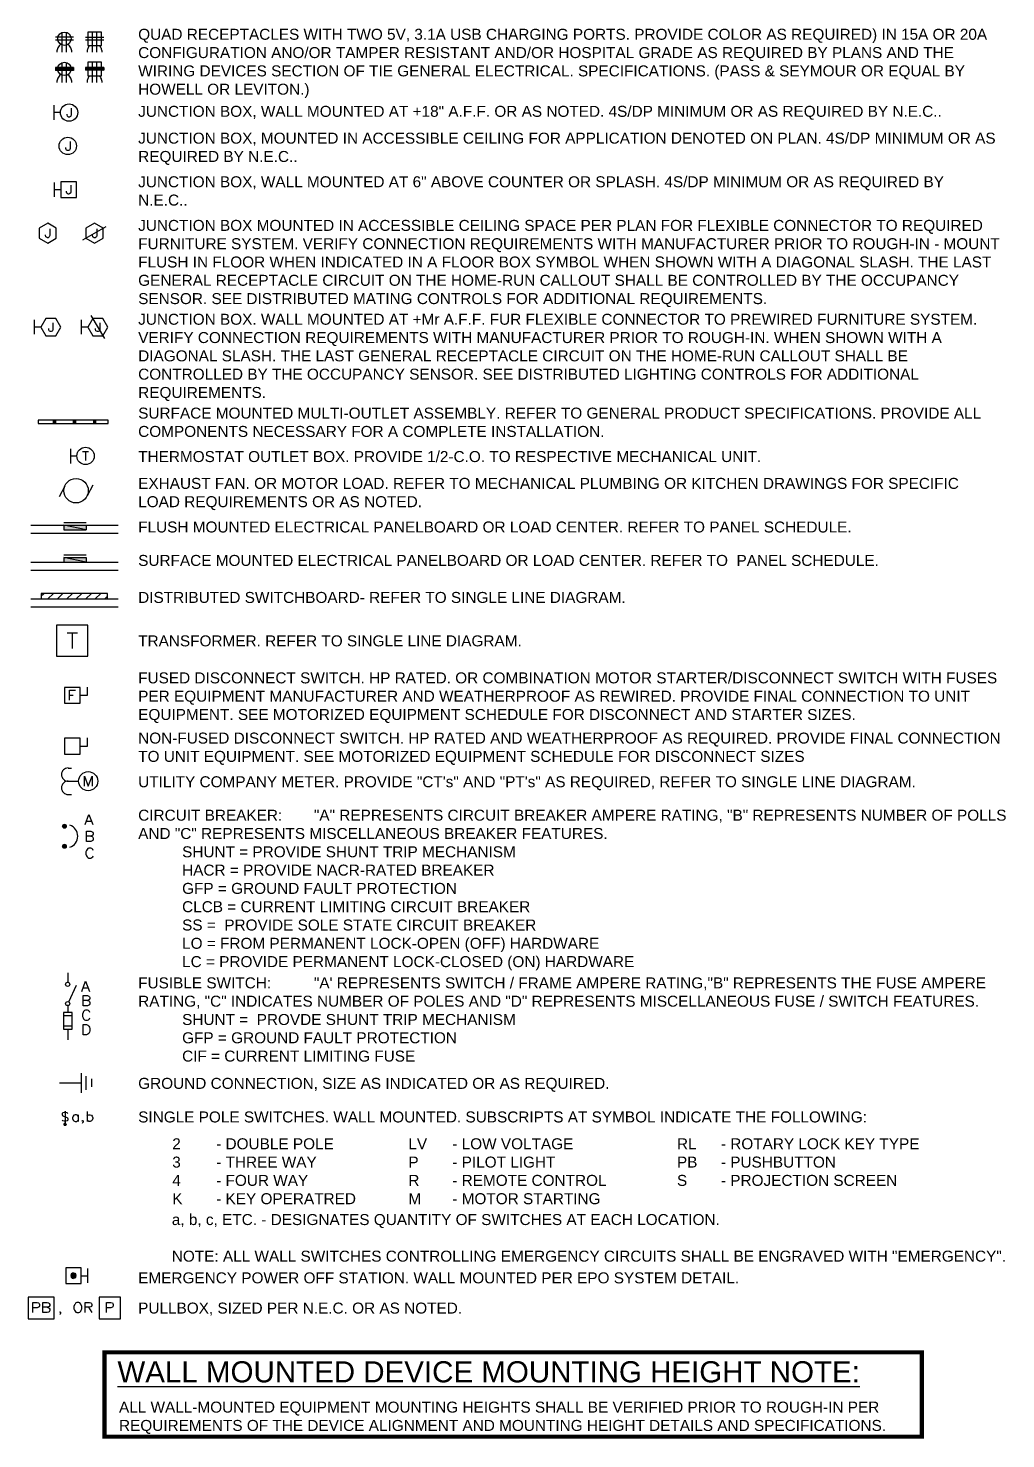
# Model space of a CAD drawing. Header units: millimetres. Extents: x 79 to 982, y 72 to 740.
# Drawn here: x 740 to 971.5, y 72.4 to 406.4 of the extents above; entities that cross this region are included whole.
import ezdxf

# ---------------------------------------------------------------- set-up
doc = ezdxf.new("R2010")
doc.units = ezdxf.units.MM
doc.styles.add('Arial', font='arial.ttf', dxfattribs={"height": 0.1875})

msp = doc.modelspace()

# ---------------------------------------------------------------- hatches: boundary and pattern name
h = msp.add_hatch(color=256)
h.paths.add_polyline_path([(745.969778, 312.786889), (746.477778, 312.786889), (745.969778, 313.548889)])
h.paths.add_polyline_path([(746.477778, 312.786889), (745.969778, 313.548889), (746.477778, 313.548889)])
h = msp.add_hatch(color=256)
h.paths.add_polyline_path([(750.711111, 312.786889), (751.261444, 312.786889), (750.711111, 313.548889)])
h.paths.add_polyline_path([(751.261444, 312.786889), (750.711111, 313.548889), (751.261444, 313.548889)])
h = msp.add_hatch(color=256)
h.paths.add_polyline_path([(755.494778, 312.786889), (756.002778, 312.786889), (755.494778, 313.548889)])
h.paths.add_polyline_path([(756.002778, 312.786889), (755.494778, 313.548889), (756.002778, 313.548889)])
h = msp.add_hatch(color=256)
h.paths.add_polyline_path([(748.467444, 287.640889), (753.759111, 287.640889), (748.467444, 288.699222)])
h.paths.add_polyline_path([(753.759111, 287.640889), (748.467444, 288.699222), (753.759111, 288.699222)])
h = msp.add_hatch(color=256)
h.paths.add_polyline_path([(748.467444, 279.978556), (753.759111, 279.978556), (748.467444, 281.036889)])
h.paths.add_polyline_path([(753.759111, 279.978556), (748.467444, 281.036889), (753.759111, 281.036889)])
h = msp.add_hatch(color=256)
h.paths.add_polyline_path([(748.171111, 217.409889), (749.060111, 217.409889), (748.255778, 217.621556)])
h.paths.add_polyline_path([(749.060111, 217.409889), (748.255778, 217.621556), (749.017778, 217.621556)])
h = msp.add_hatch(color=256)
h.paths.add_polyline_path([(748.255778, 217.198222), (749.017778, 217.198222), (748.171111, 217.409889)])
h.paths.add_polyline_path([(749.017778, 217.198222), (748.171111, 217.409889), (749.060111, 217.409889)])
h = msp.add_hatch(color=256)
h.paths.add_polyline_path([(748.255778, 217.621556), (749.017778, 217.621556), (748.382778, 217.790889)])
h.paths.add_polyline_path([(749.017778, 217.621556), (748.382778, 217.790889), (748.848444, 217.790889)])
h = msp.add_hatch(color=256)
h.paths.add_polyline_path([(748.255778, 217.198222), (748.382778, 217.028889), (748.848444, 217.028889)])
h.paths.add_polyline_path([(748.382778, 217.028889), (748.848444, 217.028889), (748.636778, 216.986556)])
h = msp.add_hatch(color=256)
h.dxf.hatch_style = 2
h.paths.add_polyline_path([(748.255778, 217.198222), (749.017778, 217.198222), (748.848444, 217.028889)])
h = msp.add_hatch(color=256)
h.dxf.hatch_style = 2
h.paths.add_polyline_path([(748.636778, 217.875556), (748.382778, 217.790889), (748.848444, 217.790889)])
h = msp.add_hatch(color=256)
h.paths.add_polyline_path([(748.171111, 212.668556), (749.060111, 212.668556), (748.255778, 212.880222)])
h.paths.add_polyline_path([(749.060111, 212.668556), (748.255778, 212.880222), (749.017778, 212.880222)])
h = msp.add_hatch(color=256)
h.paths.add_polyline_path([(748.255778, 212.414556), (749.017778, 212.414556), (748.171111, 212.668556)])
h.paths.add_polyline_path([(749.017778, 212.414556), (748.171111, 212.668556), (749.060111, 212.668556)])
h = msp.add_hatch(color=256)
h.paths.add_polyline_path([(748.255778, 212.880222), (749.017778, 212.880222), (748.382778, 213.049556)])
h.paths.add_polyline_path([(749.017778, 212.880222), (748.382778, 213.049556), (748.848444, 213.049556)])
h = msp.add_hatch(color=256)
h.paths.add_polyline_path([(748.255778, 212.414556), (748.382778, 212.287556), (748.848444, 212.287556)])
h.paths.add_polyline_path([(748.382778, 212.287556), (748.848444, 212.287556), (748.636778, 212.202889)])
h = msp.add_hatch(color=256)
h.dxf.hatch_style = 2
h.paths.add_polyline_path([(748.255778, 212.414556), (749.017778, 212.414556), (748.848444, 212.287556)])
h = msp.add_hatch(color=256)
h.dxf.hatch_style = 2
h.paths.add_polyline_path([(748.636778, 213.091889), (748.382778, 213.049556), (748.848444, 213.049556)])
h = msp.add_hatch(color=256)
h.paths.add_polyline_path([(748.467444, 146.840222), (749.017778, 146.840222), (748.552111, 147.051889)])
h.paths.add_polyline_path([(749.017778, 146.840222), (748.552111, 147.051889), (748.933111, 147.051889)])
h = msp.add_hatch(color=256)
h.dxf.hatch_style = 2
h.paths.add_polyline_path([(748.763778, 147.136556), (748.552111, 147.051889), (748.933111, 147.051889)])
h = msp.add_hatch(color=256)
h.paths.add_polyline_path([(748.467444, 146.840222), (748.552111, 146.670889), (748.933111, 146.670889)])
h.paths.add_polyline_path([(748.552111, 146.670889), (748.933111, 146.670889), (748.763778, 146.586222)])
h = msp.add_hatch(color=256)
h.dxf.hatch_style = 2
h.paths.add_polyline_path([(748.467444, 146.840222), (749.017778, 146.840222), (748.933111, 146.670889)])
h = msp.add_hatch(color=256)
h.paths.add_polyline_path([(750.753444, 111.661222), (750.457111, 111.576556), (750.753444, 110.983889)])
h.paths.add_polyline_path([(750.457111, 111.576556), (750.753444, 110.983889), (750.203111, 111.322556)])
h.paths.add_polyline_path([(750.753444, 110.983889), (750.203111, 111.322556), (750.118444, 110.983889)])
h = msp.add_hatch(color=256)
h.paths.add_polyline_path([(750.118444, 110.983889), (750.203111, 110.687556), (750.753444, 110.983889)])
h.paths.add_polyline_path([(750.203111, 110.687556), (750.753444, 110.983889), (750.457111, 110.433556)])
h.paths.add_polyline_path([(750.753444, 110.983889), (750.457111, 110.433556), (750.753444, 110.348889)])
h = msp.add_hatch(color=256)
h.paths.add_polyline_path([(751.092111, 111.576556), (750.795778, 110.983889), (750.753444, 111.661222)])
h.paths.add_polyline_path([(750.795778, 110.983889), (750.753444, 111.661222), (750.753444, 110.983889)])
h = msp.add_hatch(color=256)
h.paths.add_polyline_path([(750.753444, 110.348889), (750.753444, 110.983889), (751.092111, 110.433556)])
h.paths.add_polyline_path([(750.753444, 110.983889), (751.092111, 110.433556), (750.795778, 110.983889)])
h.paths.add_polyline_path([(751.092111, 110.433556), (750.795778, 110.983889), (751.346111, 110.687556)])
h.paths.add_polyline_path([(750.795778, 110.983889), (751.346111, 110.687556), (751.430778, 110.983889)])
h = msp.add_hatch(color=256)
h.paths.add_polyline_path([(751.430778, 110.983889), (751.346111, 111.322556), (750.795778, 110.983889)])
h.paths.add_polyline_path([(751.346111, 111.322556), (750.795778, 110.983889), (751.092111, 111.576556)])

# ---------------------------------------------------------------- linework, layer by layer
for points in [[(750.753444, 404.269222), (746.477778, 404.269222)], [(748.086444, 400.713222), (748.086444, 405.369889)], [(749.144778, 400.713222), (749.144778, 405.369889)], [(757.907778, 404.226889), (753.589778, 404.226889)], [(755.240778, 400.713222), (755.240778, 405.454556)], [(756.299111, 400.713222), (756.299111, 405.454556)], [(750.753444, 403.549556), (746.477778, 403.549556)], [(747.748212, 402.565347), (747.540086, 402.39399), (747.355635, 402.201265), (747.196116, 401.989639), (747.062783, 401.761582), (746.956894, 401.519561), (746.879704, 401.266043), (746.832469, 401.003496), (746.816444, 400.734389)], [(750.372444, 400.734595), (750.356396, 401.003714), (750.309136, 401.266265), (750.23192, 401.519781), (750.126005, 401.761794), (749.992648, 401.989837), (749.833105, 402.201442), (749.648634, 402.394143), (749.440491, 402.565471)], [(757.907778, 403.591889), (753.589778, 403.591889)], [(754.61293, 402.314365), (754.467124, 402.149283), (754.338892, 401.97211), (754.22881, 401.78426), (754.137452, 401.587148), (754.065395, 401.38219), (754.013213, 401.170801), (753.981483, 400.954395), (753.970778, 400.734389)], [(757.526778, 400.734595), (757.516051, 400.9546), (757.484299, 401.171001), (757.432098, 401.382384), (757.360023, 401.587334), (757.268649, 401.784438), (757.15855, 401.972282), (757.030303, 402.14945), (756.884481, 402.31453)], [(748.086444, 393.558889), (748.086444, 398.215556)], [(749.144778, 393.558889), (749.144778, 398.215556)], [(755.240778, 393.558889), (755.240778, 398.342556)], [(756.299111, 393.558889), (756.299111, 398.342556)], [(746.477778, 397.114889), (746.477778, 396.395222)], [(746.477778, 396.945556), (746.647111, 397.114889)], [(746.477778, 396.691556), (746.901111, 397.114889)], [(746.477778, 396.479889), (747.112778, 397.114889)], [(750.753444, 397.114889), (746.477778, 397.114889)], [(750.753444, 396.395222), (746.477778, 396.395222)], [(746.647111, 396.395222), (747.366778, 397.114889)], [(747.748212, 395.411014), (747.540086, 395.239656), (747.355635, 395.046931), (747.196116, 394.835306), (747.062783, 394.607249), (746.956894, 394.365227), (746.879704, 394.111709), (746.832469, 393.849163), (746.816444, 393.580056)], [(746.901111, 396.395222), (747.578444, 397.114889)], [(747.112778, 396.395222), (747.832444, 397.114889)], [(747.366778, 396.395222), (748.044111, 397.114889)], [(747.620778, 396.395222), (748.298111, 397.114889)], [(747.832444, 396.395222), (748.509778, 397.114889)], [(748.086444, 396.395222), (748.763778, 397.114889)], [(748.298111, 396.395222), (748.975444, 397.114889)], [(748.552111, 396.395222), (749.229444, 397.114889)], [(748.763778, 396.395222), (749.441111, 397.114889)], [(749.017778, 396.395222), (749.695111, 397.114889)], [(749.229444, 396.395222), (749.906778, 397.114889)], [(750.372444, 393.580262), (750.356396, 393.849381), (750.309136, 394.111932), (750.23192, 394.365447), (750.126005, 394.60746), (749.992648, 394.835503), (749.833105, 395.047109), (749.648634, 395.239809), (749.440491, 395.411138)], [(749.483444, 396.395222), (750.160778, 397.114889)], [(749.695111, 396.395222), (750.414778, 397.114889)], [(749.949111, 396.395222), (750.626444, 397.114889)], [(750.160778, 396.395222), (750.753444, 397.030222)], [(750.414778, 396.395222), (750.753444, 396.776222)], [(750.626444, 396.395222), (750.753444, 396.522222)], [(750.753444, 397.114889), (750.753444, 396.395222)], [(753.589778, 397.114889), (753.589778, 396.437556)], [(753.589778, 396.945556), (753.801444, 397.114889)], [(753.589778, 396.691556), (754.013111, 397.114889)], [(753.589778, 396.437556), (754.267111, 397.114889)], [(757.907778, 397.114889), (753.589778, 397.114889)], [(757.907778, 396.437556), (753.589778, 396.437556)], [(753.843778, 396.437556), (754.478778, 397.114889)], [(754.61293, 395.160032), (754.467124, 394.99495), (754.338892, 394.817777), (754.22881, 394.629926), (754.137452, 394.432815), (754.065395, 394.227857), (754.013213, 394.016467), (753.981483, 393.800062), (753.970778, 393.580056)], [(754.055444, 396.437556), (754.732778, 397.114889)], [(754.309444, 396.437556), (754.944444, 397.114889)], [(754.521111, 396.437556), (755.198444, 397.114889)], [(754.775111, 396.437556), (755.410111, 397.114889)], [(754.986778, 396.437556), (755.664111, 397.114889)], [(755.240778, 396.437556), (755.875778, 397.114889)], [(755.452444, 396.437556), (756.129778, 397.114889)], [(755.706444, 396.437556), (756.341444, 397.114889)], [(755.960444, 396.437556), (756.595444, 397.114889)], [(756.172111, 396.437556), (756.807111, 397.114889)], [(756.426111, 396.437556), (757.061111, 397.114889)], [(756.637778, 396.437556), (757.315111, 397.114889)], [(757.526778, 393.580262), (757.516051, 393.800267), (757.484299, 394.016668), (757.432098, 394.228051), (757.360023, 394.433001), (757.268649, 394.630105), (757.15855, 394.817948), (757.030303, 394.995117), (756.884481, 395.160197)], [(756.891778, 396.437556), (757.526778, 397.114889)], [(757.103444, 396.437556), (757.780778, 397.114889)], [(757.357444, 396.437556), (757.907778, 396.987889)], [(757.569111, 396.437556), (757.907778, 396.776222)], [(757.823111, 396.437556), (757.907778, 396.522222)], [(757.907778, 397.114889), (757.907778, 396.437556)], [(746.139111, 388.140222), (746.139111, 384.711222)], [(750.245444, 387.462889), (750.245444, 385.854222), (750.118444, 385.557889), (750.033778, 385.473222), (749.822111, 385.346222), (749.610444, 385.346222), (749.441111, 385.473222), (749.314111, 385.557889), (749.229444, 385.854222), (749.229444, 386.065889)], [(747.663111, 386.404556), (746.139111, 386.404556)], [(749.949111, 379.546556), (749.949111, 377.937889), (749.864444, 377.641556), (749.779778, 377.556889), (749.568111, 377.429889), (749.356444, 377.429889), (749.144778, 377.556889), (749.060111, 377.641556), (748.975444, 377.937889), (748.975444, 378.149556)], [(746.223778, 369.894556), (746.223778, 366.465556)], [(747.747778, 368.158889), (746.223778, 368.158889)], [(750.118444, 369.217222), (750.118444, 367.608556), (750.033778, 367.312222), (749.906778, 367.227556), (749.695111, 367.100556), (749.525778, 367.100556), (749.314111, 367.227556), (749.187111, 367.312222), (749.102444, 367.608556), (749.102444, 367.820222)], [(745.165444, 358.887889), (745.165444, 357.279222), (745.038444, 356.982889), (744.953778, 356.898222), (744.742111, 356.771222), (744.572778, 356.771222), (744.361111, 356.898222), (744.234111, 356.982889), (744.149444, 357.279222), (744.149444, 357.490889)], [(752.997111, 356.263222), (758.500444, 359.438222)], [(756.256778, 358.887889), (756.256778, 357.279222), (756.172111, 356.982889), (756.087444, 356.898222), (755.875778, 356.771222), (755.664111, 356.771222), (755.452444, 356.898222), (755.367778, 356.982889), (755.283111, 357.279222), (755.283111, 357.490889)], [(754.902111, 338.356222), (758.077111, 332.895222)], [(741.482444, 337.340222), (741.482444, 333.911222)], [(743.048778, 335.604556), (741.482444, 335.604556)], [(745.885111, 336.662889), (745.885111, 335.054222), (745.800444, 334.757889), (745.715778, 334.673222), (745.504111, 334.546222), (745.292444, 334.546222), (745.080778, 334.673222), (744.996111, 334.757889), (744.911444, 335.054222), (744.911444, 335.265889)], [(752.573778, 337.340222), (752.573778, 333.911222)], [(754.140111, 335.604556), (752.573778, 335.604556)], [(757.018778, 336.662889), (757.018778, 335.054222), (756.891778, 334.757889), (756.807111, 334.673222), (756.595444, 334.546222), (756.426111, 334.546222), (756.214444, 334.673222), (756.087444, 334.757889), (756.002778, 335.054222), (756.002778, 335.265889)], [(750.033778, 306.775556), (750.033778, 303.346556)], [(751.557778, 305.082222), (750.033778, 305.082222)], [(752.912444, 306.140556), (754.309444, 306.140556)], [(753.632111, 306.140556), (753.632111, 304.023889)], [(748.721444, 297.970222), (747.366778, 295.430222)], [(754.055444, 295.726556), (755.410111, 298.266556)], [(740.678111, 288.699222), (761.336778, 288.699222)], [(753.759111, 289.249556), (748.467444, 289.249556)], [(740.678111, 286.794222), (761.336778, 286.794222)], [(753.759111, 281.587222), (748.467444, 281.587222)], [(740.678111, 279.978556), (761.336778, 279.978556)], [(740.678111, 278.073556), (761.336778, 278.073556)], [(740.678111, 271.257889), (761.336778, 271.257889)], [(743.133444, 271.977556), (743.768444, 272.570222)], [(744.699778, 271.257889), (746.012111, 272.570222)], [(746.943444, 271.257889), (748.255778, 272.570222)], [(749.187111, 271.257889), (750.499444, 272.570222)], [(751.430778, 271.257889), (752.743111, 272.570222)], [(753.674444, 271.257889), (754.986778, 272.570222)], [(755.918111, 271.257889), (757.230444, 272.570222)], [(758.161778, 271.257889), (758.839111, 271.935222)], [(740.678111, 269.352889), (761.336778, 269.352889)], [(749.229444, 263.214556), (751.684778, 263.214556)], [(750.457111, 263.214556), (750.457111, 259.531556)], [(749.779778, 247.254889), (749.779778, 249.625556), (751.219111, 249.625556)], [(749.779778, 248.482556), (750.668778, 248.482556)], [(752.362111, 248.440222), (754.097778, 248.440222), (754.097778, 250.387556)], [(752.362111, 236.417556), (754.097778, 236.417556), (754.097778, 238.364889)], [(749.504611, 231.252889), (749.184677, 231.220636), (748.886689, 231.128134), (748.617029, 230.981766), (748.382083, 230.787917), (748.188234, 230.552971), (748.041866, 230.283311), (747.949364, 229.985323), (747.917111, 229.665389), (747.949364, 229.345455), (748.041866, 229.047466), (748.188234, 228.777807), (748.382083, 228.54286), (748.617029, 228.349012), (748.886689, 228.202644), (749.184677, 228.110142), (749.504611, 228.077889)], [(749.525778, 231.210556), (750.330111, 231.210556)], [(749.504611, 228.120222), (749.184677, 228.087969), (748.886689, 227.995467), (748.617029, 227.8491), (748.382083, 227.655251), (748.188234, 227.420304), (748.041866, 227.150645), (747.949364, 226.852656), (747.917111, 226.532722), (747.949364, 226.212788), (748.041866, 225.9148), (748.188234, 225.64514), (748.382083, 225.410194), (748.617029, 225.216345), (748.886689, 225.069977), (749.184677, 224.977475), (749.504611, 224.945222)], [(749.525778, 228.077889), (752.023444, 228.077889)], [(753.378111, 226.892556), (753.378111, 229.263222), (754.267111, 226.892556), (755.198444, 229.263222), (755.198444, 226.892556)], [(749.525778, 224.945222), (750.330111, 224.945222)], [(749.895368, 212.437252), (750.297752, 212.61164), (750.661126, 212.842518), (750.980976, 213.123571), (751.252791, 213.448482), (751.472058, 213.810935), (751.634264, 214.204615), (751.734897, 214.623205), (751.769444, 215.060389), (751.734897, 215.497573), (751.634264, 215.916163), (751.472058, 216.309843), (751.252791, 216.672296), (750.980976, 216.997207), (750.661126, 217.278259), (750.297752, 217.509138), (749.895368, 217.683526)], [(753.505111, 217.833222), (754.394111, 220.203889), (755.325444, 217.833222)], [(753.843778, 218.595222), (754.986778, 218.595222)], [(754.859778, 215.081556), (755.198444, 214.996889), (755.325444, 214.869889), (755.410111, 214.658222), (755.410111, 214.319556), (755.325444, 214.065556), (755.198444, 213.980889), (754.859778, 213.853889), (753.843778, 213.853889), (753.843778, 216.224556), (754.859778, 216.224556), (755.198444, 216.097556), (755.325444, 216.012889), (755.410111, 215.758889), (755.410111, 215.547222), (755.325444, 215.335556), (755.198444, 215.208556), (754.859778, 215.081556), (753.843778, 215.081556)], [(755.410111, 211.694889), (755.325444, 211.906556), (755.071444, 212.160556), (754.859778, 212.245222), (754.394111, 212.245222), (754.182444, 212.160556), (753.970778, 211.906556), (753.843778, 211.694889), (753.716778, 211.356222), (753.716778, 210.805889), (753.843778, 210.424889), (753.970778, 210.213222), (754.182444, 210.001556), (754.394111, 209.874556), (754.859778, 209.874556), (755.071444, 210.001556), (755.325444, 210.213222), (755.410111, 210.424889)], [(749.398778, 182.738889), (749.398778, 180.368222)], [(752.700778, 178.336222), (753.632111, 180.749222), (754.521111, 178.336222)], [(749.652778, 175.838556), (751.473111, 179.775556)], [(753.039444, 179.140556), (754.182444, 179.140556)], [(754.055444, 176.177222), (754.394111, 176.050222), (754.521111, 175.965556), (754.648111, 175.711556), (754.648111, 175.372889), (754.521111, 175.161222), (754.394111, 175.034222), (754.055444, 174.907222), (753.039444, 174.907222), (753.039444, 177.320222), (754.055444, 177.320222), (754.394111, 177.193222), (754.521111, 177.066222), (754.648111, 176.854556), (754.648111, 176.642889), (754.521111, 176.388889), (754.394111, 176.304222), (754.055444, 176.177222), (753.039444, 176.177222)], [(749.398778, 174.907222), (749.398778, 173.340889)], [(754.648111, 173.298556), (754.521111, 173.552556), (754.309444, 173.764222), (754.055444, 173.891222), (753.632111, 173.891222), (753.378111, 173.764222), (753.166444, 173.552556), (753.039444, 173.298556), (752.912444, 172.959889), (752.912444, 172.409556), (753.039444, 172.070889), (753.166444, 171.816889), (753.378111, 171.605222), (753.632111, 171.478222), (754.055444, 171.478222), (754.309444, 171.605222), (754.521111, 171.816889), (754.648111, 172.070889)], [(749.398778, 169.276889), (749.398778, 166.863889)], [(752.573778, 158.947556), (752.573778, 154.333222)], [(753.801444, 155.010556), (753.801444, 158.270222)], [(754.986778, 157.592889), (754.986778, 155.687889)], [(752.573778, 156.619222), (747.451444, 156.619222)], [(749.441111, 149.380222), (749.229444, 149.549556), (748.933111, 149.676556), (748.552111, 149.676556), (748.255778, 149.549556), (748.044111, 149.380222), (748.044111, 149.168556), (748.128778, 148.956889), (748.255778, 148.872222), (748.425111, 148.745222), (749.060111, 148.575889), (749.229444, 148.448889), (749.356444, 148.364222), (749.441111, 148.152556), (749.441111, 147.856222), (749.229444, 147.644556), (748.933111, 147.559889), (748.552111, 147.559889), (748.255778, 147.644556), (748.044111, 147.856222)], [(748.763778, 149.972889), (748.763778, 146.840222)], [(751.896444, 148.745222), (751.684778, 148.999222), (751.473111, 149.083889), (751.134444, 149.083889), (750.880444, 148.999222), (750.668778, 148.745222), (750.541778, 148.406556), (750.541778, 148.194889), (750.668778, 147.856222), (750.880444, 147.644556), (751.134444, 147.517556), (751.473111, 147.517556), (751.684778, 147.644556), (751.896444, 147.856222)], [(751.896444, 149.083889), (751.896444, 147.517556)], [(753.039444, 147.644556), (752.912444, 147.517556), (752.827778, 147.644556), (752.912444, 147.729222), (753.039444, 147.644556), (753.039444, 147.390556), (752.912444, 147.178889), (752.827778, 147.051889)], [(753.970778, 149.888222), (753.970778, 147.517556)], [(753.970778, 148.745222), (754.182444, 148.999222), (754.394111, 149.083889), (754.732778, 149.083889), (754.986778, 148.999222), (755.198444, 148.745222), (755.325444, 148.406556), (755.325444, 148.194889), (755.198444, 147.856222), (754.986778, 147.644556), (754.732778, 147.517556), (754.394111, 147.517556), (754.182444, 147.644556), (753.970778, 147.856222)], [(752.616111, 110.983889), (754.182444, 110.983889)], [(754.182444, 109.290556), (754.182444, 112.719556)], [(741.143778, 102.263222), (741.143778, 104.633889), (742.159778, 104.633889), (742.498444, 104.549222), (742.625444, 104.422222), (742.710111, 104.210556), (742.710111, 103.871889), (742.625444, 103.617889), (742.498444, 103.533222), (742.159778, 103.406222), (741.143778, 103.406222)], [(744.530444, 103.533222), (744.869111, 103.406222), (744.996111, 103.279222), (745.123111, 103.067556), (745.123111, 102.728889), (744.996111, 102.474889), (744.869111, 102.390222), (744.530444, 102.263222), (743.514444, 102.263222), (743.514444, 104.633889), (744.530444, 104.633889), (744.869111, 104.549222), (744.996111, 104.422222), (745.123111, 104.210556), (745.123111, 103.956556), (744.996111, 103.744889), (744.869111, 103.617889), (744.530444, 103.533222), (743.514444, 103.533222)], [(753.505111, 102.263222), (753.505111, 104.633889), (754.521111, 104.633889), (754.859778, 104.549222), (754.986778, 104.422222), (755.071444, 104.210556), (755.071444, 103.956556), (754.986778, 103.744889), (754.859778, 103.617889), (754.521111, 103.533222), (753.505111, 103.533222)], [(758.585111, 102.263222), (758.585111, 104.633889), (759.601111, 104.633889), (759.982111, 104.549222), (760.066778, 104.422222), (760.193778, 104.210556), (760.193778, 103.871889), (760.066778, 103.617889), (759.982111, 103.533222), (759.601111, 103.406222), (758.585111, 103.406222)], [(747.705444, 102.390222), (747.620778, 102.263222), (747.493778, 102.390222), (747.620778, 102.474889), (747.705444, 102.390222), (747.705444, 102.136222), (747.620778, 101.924556), (747.493778, 101.797556)], [(754.309444, 103.533222), (755.071444, 102.263222)]]:
    msp.add_lwpolyline(points)
for points in [[(754.182444, 402.279556), (757.357444, 402.279556), (757.357444, 405.454556), (754.182444, 405.454556)], [(754.182444, 395.125222), (757.357444, 395.125222), (757.357444, 398.342556), (754.182444, 398.342556)], [(751.473111, 366.338556), (751.473111, 370.021556), (747.747778, 370.021556), (747.747778, 366.338556)], [(746.689444, 359.014889), (744.657444, 360.200222), (742.625444, 359.014889), (742.625444, 356.686556), (744.657444, 355.501222), (746.689444, 356.686556)], [(757.823111, 359.014889), (755.748778, 360.200222), (753.716778, 359.014889), (753.716778, 356.686556), (755.748778, 355.501222), (757.823111, 356.686556)], [(746.562444, 333.572556), (747.747778, 335.604556), (746.562444, 337.678889), (744.234111, 337.678889), (743.048778, 335.604556), (744.234111, 333.572556)], [(757.696111, 333.572556), (758.881444, 335.604556), (757.696111, 337.678889), (755.325444, 337.678889), (754.140111, 335.604556), (755.325444, 333.572556)], [(742.413778, 312.786889), (759.008444, 312.786889), (759.008444, 313.548889), (742.413778, 313.548889)], [(745.969778, 312.786889), (746.477778, 312.786889), (745.969778, 313.548889)], [(746.477778, 312.786889), (745.969778, 313.548889), (746.477778, 313.548889)], [(750.711111, 312.786889), (751.261444, 312.786889), (750.711111, 313.548889)], [(751.261444, 312.786889), (750.711111, 313.548889), (751.261444, 313.548889)], [(755.494778, 312.786889), (756.002778, 312.786889), (755.494778, 313.548889)], [(756.002778, 312.786889), (755.494778, 313.548889), (756.002778, 313.548889)], [(748.467444, 287.640889), (753.759111, 287.640889), (748.467444, 288.699222)], [(753.759111, 287.640889), (748.467444, 288.699222), (753.759111, 288.699222)], [(748.467444, 279.978556), (753.759111, 279.978556), (748.467444, 281.036889)], [(753.759111, 279.978556), (748.467444, 281.036889), (753.759111, 281.036889)], [(743.133444, 271.257889), (758.839111, 271.257889), (758.839111, 272.570222), (743.133444, 272.570222)], [(746.774111, 257.668889), (754.182444, 257.668889), (754.182444, 265.077222), (746.774111, 265.077222)], [(752.362111, 246.577556), (752.362111, 250.302889), (748.636778, 250.302889), (748.636778, 246.577556)], [(752.362111, 234.512556), (752.362111, 238.280222), (748.636778, 238.280222), (748.636778, 234.512556)], [(748.171111, 217.409889), (749.060111, 217.409889), (748.255778, 217.621556)], [(748.255778, 217.198222), (749.017778, 217.198222), (748.171111, 217.409889)], [(749.017778, 217.198222), (748.171111, 217.409889), (749.060111, 217.409889)], [(748.255778, 217.621556), (749.017778, 217.621556), (748.382778, 217.790889)], [(749.060111, 217.409889), (748.255778, 217.621556), (749.017778, 217.621556)], [(748.255778, 217.198222), (748.382778, 217.028889), (748.848444, 217.028889)], [(748.255778, 217.198222), (749.017778, 217.198222), (748.848444, 217.028889)], [(748.636778, 217.875556), (748.382778, 217.790889), (748.848444, 217.790889)], [(749.017778, 217.621556), (748.382778, 217.790889), (748.848444, 217.790889)], [(748.382778, 217.028889), (748.848444, 217.028889), (748.636778, 216.986556)], [(748.171111, 212.668556), (749.060111, 212.668556), (748.255778, 212.880222)], [(748.255778, 212.414556), (749.017778, 212.414556), (748.171111, 212.668556)], [(749.017778, 212.414556), (748.171111, 212.668556), (749.060111, 212.668556)], [(748.255778, 212.880222), (749.017778, 212.880222), (748.382778, 213.049556)], [(749.060111, 212.668556), (748.255778, 212.880222), (749.017778, 212.880222)], [(748.255778, 212.414556), (748.382778, 212.287556), (748.848444, 212.287556)], [(748.255778, 212.414556), (749.017778, 212.414556), (748.848444, 212.287556)], [(748.636778, 213.091889), (748.382778, 213.049556), (748.848444, 213.049556)], [(749.017778, 212.880222), (748.382778, 213.049556), (748.848444, 213.049556)], [(748.382778, 212.287556), (748.848444, 212.287556), (748.636778, 212.202889)], [(748.425111, 169.361556), (750.414778, 169.361556), (750.414778, 173.340889), (748.425111, 173.340889)], [(748.425111, 170.165889), (750.414778, 170.165889), (750.414778, 172.536556), (748.425111, 172.536556)], [(753.039444, 168.049222), (753.039444, 170.462222), (753.843778, 170.462222), (754.182444, 170.335222), (754.394111, 170.123556), (754.521111, 169.869556), (754.648111, 169.530889), (754.648111, 168.980556), (754.521111, 168.641889), (754.394111, 168.387889), (754.182444, 168.176222), (753.843778, 168.049222)], [(748.467444, 146.840222), (749.017778, 146.840222), (748.552111, 147.051889)], [(748.763778, 147.136556), (748.552111, 147.051889), (748.933111, 147.051889)], [(749.017778, 146.840222), (748.552111, 147.051889), (748.933111, 147.051889)], [(748.467444, 146.840222), (748.552111, 146.670889), (748.933111, 146.670889)], [(748.467444, 146.840222), (749.017778, 146.840222), (748.933111, 146.670889)], [(748.552111, 146.670889), (748.933111, 146.670889), (748.763778, 146.586222)], [(748.933111, 112.846556), (748.933111, 109.163556), (752.616111, 109.163556), (752.616111, 112.846556)], [(750.753444, 110.983889), (750.203111, 111.322556), (750.118444, 110.983889)], [(750.118444, 110.983889), (750.203111, 110.687556), (750.753444, 110.983889)], [(750.457111, 111.576556), (750.753444, 110.983889), (750.203111, 111.322556)], [(750.203111, 110.687556), (750.753444, 110.983889), (750.457111, 110.433556)], [(750.753444, 111.661222), (750.457111, 111.576556), (750.753444, 110.983889)], [(750.753444, 110.983889), (750.457111, 110.433556), (750.753444, 110.348889)], [(751.092111, 111.576556), (750.795778, 110.983889), (750.753444, 111.661222)], [(750.795778, 110.983889), (750.753444, 111.661222), (750.753444, 110.983889)], [(750.753444, 110.348889), (750.753444, 110.983889), (751.092111, 110.433556)], [(750.753444, 110.983889), (751.092111, 110.433556), (750.795778, 110.983889)], [(751.346111, 111.322556), (750.795778, 110.983889), (751.092111, 111.576556)], [(751.430778, 110.983889), (751.346111, 111.322556), (750.795778, 110.983889)], [(751.092111, 110.433556), (750.795778, 110.983889), (751.346111, 110.687556)], [(750.795778, 110.983889), (751.346111, 110.687556), (751.430778, 110.983889)], [(740.043111, 100.823889), (746.223778, 100.823889), (746.223778, 105.903889), (740.043111, 105.903889)], [(751.557778, 104.633889), (751.346111, 104.549222), (751.134444, 104.295222), (751.007444, 104.083556), (750.880444, 103.744889), (750.880444, 103.194556), (751.007444, 102.855889), (751.134444, 102.601889), (751.346111, 102.390222), (751.557778, 102.263222), (752.023444, 102.263222), (752.235111, 102.390222), (752.489111, 102.601889), (752.573778, 102.855889), (752.700778, 103.194556), (752.700778, 103.744889), (752.573778, 104.083556), (752.489111, 104.295222), (752.235111, 104.549222), (752.023444, 104.633889)], [(756.807111, 100.823889), (761.887111, 100.823889), (761.887111, 105.903889), (756.807111, 105.903889)]]:
    msp.add_lwpolyline(points, close=True)
at = {"const_width": 1}
msp.add_lwpolyline([(758.119444, 92.865222), (951.625111, 92.865222), (951.625111, 72.883889), (758.119444, 72.883889)], close=True, dxfattribs=at)
for centre, radius in [((748.615611, 403.909389), 1.5875), ((748.615611, 396.755056), 1.5875), ((749.716278, 386.425722), 2.053167), ((749.419944, 378.509389), 2.053167), ((753.610944, 305.103389), 2.053167), ((751.367278, 296.890722), 2.899833), ((754.245944, 228.099056), 2.264833), ((748.615611, 217.431056), 0.4445), ((748.615611, 212.689722), 0.4445), ((749.377611, 180.008389), 0.486833), ((749.377611, 175.436389), 0.486833)]:
    msp.add_circle(centre, radius)

# ---------------------------------------------------------------- texts
at = {"char_height": 2.6, "attachment_point": 1, "style": 'Arial'}
for s, insert, width in [('QUAD RECEPTACLES WITH TWO 5V, 3.1A USB CHARGING PORTS. PROVIDE COLOR AS REQUIRED) IN 15A OR 20A CONFIGURATION ANO/OR TAMPER RESISTANT AND/OR HOSPITAL GRADE AS REQUIRED BY PLANS AND THE WIRING DEVICES SECTION OF TIE GENERAL ELECTRICAL. SPECIFICATIONS. (PASS & SEYMOUR OR EQUAL BY HOWELL OR LEVITON.) ', (766.078111, 406.258889), 205.486), ('JUNCTION BOX, WALL MOUNTED AT +18" A.F.F. OR AS NOTED. 4S/DP MINIMUM OR AS REQUIRED BY N.E.C..', (766.078111, 388.013222), 233.99239312), ('JUNCTION BOX, MOUNTED IN ACCESSIBLE CEILING FOR APPLICATION DENOTED ON PLAN. 4S/DP MINIMUM OR AS REQUIRED BY N.E.C.. ', (766.078111, 381.663222), 205.486), ('JUNCTION BOX, WALL MOUNTED AT 6" ABOVE COUNTER OR SPLASH. 4S/DP MINIMUM OR AS REQUIRED BY N.E.C..', (766.078111, 371.333889), 191.07686658), ('JUNCTION BOX MOUNTED IN ACCESSIBLE CEILING SPACE PER PLAN FOR FLEXIBLE CONNECTOR TO REQUIRED FURNITURE SYSTEM. VERIFY CONNECTION REQUIREMENTS WITH MANUFACTURER PRIOR TO ROUGH-IN - MOUNT FLUSH IN FLOOR WHEN INDICATED IN A FLOOR BOX SYMBOL WHEN SHOWN WITH A DIAGONAL SLASH. THE LAST GENERAL RECEPTACLE CIRCUIT ON THE HOME-RUN CALLOUT SHALL BE CONTROLLED BY THE OCCUPANCY SENSOR. SEE DISTRIBUTED MATING CONTROLS FOR ADDITIONAL REQUIREMENTS.', (766.078111, 361.004556), 205.486), ('JUNCTION BOX. WALL MOUNTED AT +Mr A.F.F. FUR FLEXIBLE CONNECTOR TO PREWIRED FURNITURE SYSTEM. VERIFY CONNECTION REQUIREMENTS WITH MANUFACTURER PRIOR TO ROUGH-IN. WHEN SHOWN WITH A DIAGONAL SLASH. THE LAST GENERAL RECEPTACLE CIRCUIT ON THE HOME-RUN CALLOUT SHALL BE CONTROLLED BY THE OCCUPANCY SENSOR. SEE DISTRIBUTED LIGHTING CONTROLS FOR ADDITIONAL REQUIREMENTS.', (766.078111, 338.779556), 205.486), ('SURFACE MOUNTED MULTI-OUTLET ASSEMBLY. REFER TO GENERAL PRODUCT SPECIFICATIONS. PROVIDE ALL COMPONENTS NECESSARY FOR A COMPLETE INSTALLATION.', (766.078111, 316.554556), 201.11661506), ('THERMOSTAT OUTLET BOX. PROVIDE 1/2-C.O. TO RESPECTIVE MECHANICAL UNIT. ', (766.078111, 306.267556), 233.99239312), ('EXHAUST FAN. OR MOTOR LOAD. REFER TO MECHANICAL PLUMBING OR KITCHEN DRAWINGS FOR SPECIFIC LOAD REQUIREMENTS OR AS NOTED.', (766.078111, 299.917556), 196.34062117), ('FLUSH MOUNTED ELECTRICAL PANELBOARD OR LOAD CENTER. REFER TO PANEL SCHEDULE.', (766.078111, 289.588222), 205.486), ('SURFACE MOUNTED ELECTRICAL PANELBOARD OR LOAD CENTER. REFER TO  PANEL SCHEDULE.', (766.078111, 281.671889), 233.99239312), ('DISTRIBUTED SWITCHBOARD- REFER TO SINGLE LINE DIAGRAM.', (766.078111, 272.908889), 233.99239312), ('TRANSFORMER. REFER TO SINGLE LINE DIAGRAM. ', (766.078111, 262.621889), 233.99239312), ('FUSED DISCONNECT SWITCH. HP RATED. OR COMBINATION MOTOR STARTER/DISCONNECT SWITCH WITH FUSES PER EQUIPMENT MANUFACTURER AND WEATHERPROOF AS REWIRED. PROVIDE FINAL CONNECTION TO UNIT EQUIPMENT. SEE MOTORIZED EQUIPMENT SCHEDULE FOR DISCONNECT AND STARTER SIZES. ', (766.078111, 253.858889), 205.486), ('NON-FUSED DISCONNECT SWITCH. HP RATED AND WEATHERPROOF AS REQUIRED. PROVIDE FINAL CONNECTION TO UNIT EQUIPMENT. SEE MOTORIZED EQUIPMENT SCHEDULE FOR DISCONNECT SIZES', (766.078111, 239.604565), 205.486), ('UTILITY COMPANY METER. PROVIDE "CT\'s" AND "PT\'s" AS REQUIRED, REFER TO SINGLE LINE DIAGRAM.', (766.078111, 229.263222), 233.99239312), ('CIRCUIT BREAKER: ^I"A" REPRESENTS CIRCUIT BREAKER AMPERE RATING, "B" REPRESENTS NUMBER OF POLLS AND "C" REPRESENTS MISCELLANEOUS BREAKER FEATURES. \\P^ISHUNT = PROVIDE SHUNT TRIP MECHANISM\\P^IHACR = PROVIDE NACR-RATED BREAKER \\P^IGFP = GROUND FAULT PROTECTION \\P^ICLCB = CURRENT LIMITING CIRCUIT BREAKER \\P^ISS =  PROVIDE SOLE STATE CIRCUIT BREAKER \\P^ILO = FROM PERMANENT LOCK-OPEN (OFF) HARDWARE \\P^ILC = PROVIDE PERMANENT LOCK-CLOSED (ON) HARDWARE', (766.078111, 221.346889), 205.486), ('FUSIBLE SWITCH: ^I"A\' REPRESENTS SWITCH / FRAME AMPERE RATING,"B" REPRESENTS THE FUSE AMPERE RATING, "C" INDICATES NUMBER OF POLES AND "D" REPRESENTS MISCELLANEOUS FUSE / SWITCH FEATURES. \\P^ISHUNT =  PROVDE SHUNT TRIP MECHANISM \\P^IGFP = GROUND FAULT PROTECTION \\P^ICIF = CURRENT LIMITING FUSE', (766.078111, 181.638222), 205.486), ('GROUND CONNECTION, SIZE AS INDICATED OR AS REQUIRED. ', (766.078111, 157.846889), 233.99239312), ('SINGLE POLE SWITCHES. WALL MOUNTED. SUBSCRIPTS AT SYMBOL INDICATE THE FOLLOWING:', (766.078111, 149.888222), 233.99239312), ('2 ^I- DOUBLE POLE\\P3 ^I- THREE WAY\\P4 ^I- FOUR WAY\\PK ^I- KEY OPERATRED', (774.142611, 143.538222), 53.81153842), ('LV ^I- LOW VOLTAGE\\PP ^I- PILOT LIGHT\\PR^I- REMOTE CONTROL\\PM^I- MOTOR STARTING', (830.043778, 143.538222), 53.81153842), ('RL^I- ROTARY LOCK KEY TYPE\\PPB^I- PUSHBUTTON\\PS^I- PROJECTION SCREEN', (893.63452, 143.538222), 59.54009484), ('a, b, c, ETC. - DESIGNATES QUANTITY OF SWITCHES AT EACH LOCATION. \\P\\PNOTE: ALL WALL SWITCHES CONTROLLING EMERGENCY CIRCUITS SHALL BE ENGRAVED WITH "EMERGENCY". ', (774.036778, 125.595877), 233.99239312), ('EMERGENCY POWER OFF STATION. WALL MOUNTED PER EPO SYSTEM DETAIL.', (766.078111, 111.788222), 233.99239312), ('PULLBOX, SIZED PER N.E.C. OR AS NOTED.', (766.078111, 104.633889), 233.99239312), ('ALL WALL-MOUNTED EQUIPMENT MOUNTING HEIGHTS SHALL BE VERIFIED PRIOR TO ROUGH-IN PER\\PREQUIREMENTS OF THE DEVICE ALIGNMENT AND MOUNTING HEIGHT DETAILS AND SPECIFICATIONS.', (761.539525, 81.181222), 233.99239312)]:
    msp.add_mtext(s, dxfattribs=dict(at, insert=insert, width=width))
at = {"insert": (761.167444, 90.744316), "char_height": 5, "attachment_point": 1}
msp.add_mtext_dynamic_manual_height_columns('{\\fArial|b0|i0|c0|p34;\\LWALL MOUNTED DEVICE MOUNTING HEIGHT NOTE:}', width=195.69743774, gutter_width=107.536354, heights=[0], dxfattribs=at)

doc.saveas('drawing.dxf')
